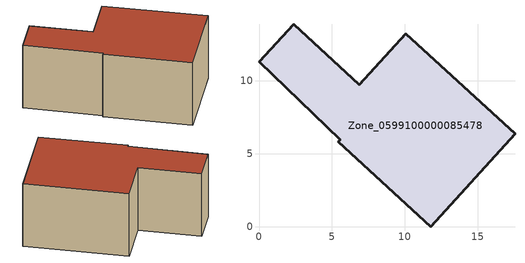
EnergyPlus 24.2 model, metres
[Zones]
Zone_0599100000085478
 floor ground (C_G): 17.56,6.36 11.78,0 5.44,5.82 5.57,5.96 0,11.3 2.37,13.88 6.88,9.75 10.06,13.22 z0
 wall outside (C_F): 6.88,9.75 2.37,13.88 0,11.3 5.57,5.96 5.44,5.82 11.78,0 17.56,6.36 10.06,13.22 6.88,9.75 z0:6.91
 roof outside (C_R): 17.56,6.36 10.06,13.22 6.88,9.75 2.37,13.88 0,11.3 5.57,5.96 5.44,5.82 11.78,0 z6.91
[BUILDING]
Pand.0599100000085478: North Axis=0; Terrain=City; Loads Convergence Tolerance Value=0.04; Temperature Convergence Tolerance Value=0.4; Solar Distribution=FullExterior; Maximum Number of Warmup Days=25; Minimum Number of Warmup Days=1
[Site:Location]
Rotterdam.The.Hague.AP_ZH_NLD Design_Conditions: Latitude=51.96; Longitude=4.45; Time Zone=1; Elevation=-4.5
[SITE:GROUNDTEMPERATURE:BUILDINGSURFACE]
18, 18, 18, 18, 18, 18, 18, 18, 18, 18, 18, 18
[MATERIAL] Thermal Absorptance=0.9; Solar Absorptance=0.7; Visible Absorptance=0.7
Name | Roughness | Thickness | Conductivity | Density | Specific Heat
G.TI.1975-1991 | MediumSmooth | 0.15 | 0.288461 | 540 | 1210
F.TI.1975-1991 | Rough | 0.3 | 0.230769 | 1920 | 840
R.TI.1975-1991 | MediumRough | 0.2 | 0.153846 | 1500 | 1000
[CONSTRUCTION]
C_G: G.TI.1975-1991
C_F: F.TI.1975-1991
C_R: R.TI.1975-1991
[ZONE]
Zone_0599100000085478: Type=1; Multiplier=1; Ceiling Height=Autocalculate; Volume=Autocalculate; Floor Area=autocalculate; Part of Total Floor Area=Yes
[ZONEINFILTRATION:DESIGNFLOWRATE]
Infil_Zone_0599100000085478: Zone or ZoneList or Space or SpaceList=Zone_0599100000085478; Schedule=AlwaysOn; Design Flow Rate Calculation Method=Flow/Area; Flow Rate per Floor Area=0.003; Constant Term Coefficient=1; Temperature Term Coefficient=0; Velocity Term Coefficient=0; Velocity Squared Term Coefficient=0
[HVACTEMPLATE:ZONE:IDEALLOADSAIRSYSTEM]
Zone_0599100000085478: Maximum Heating Supply Air Temperature=50; Minimum Cooling Supply Air Temperature=13; Maximum Heating Supply Air Humidity Ratio=0.0156; Minimum Cooling Supply Air Humidity Ratio=0.0077; Heating Limit=NoLimit; Cooling Limit=NoLimit; Dehumidification Control Type=ConstantSensibleHeatRatio; Cooling Sensible Heat Ratio=0.7; Dehumidification Setpoint=60; Humidification Control Type=None; Humidification Setpoint=30; Outdoor Air Method=None; Outdoor Air Flow Rate per Person=0.00944; Outdoor Air Flow Rate per Zone Floor Area=0; Outdoor Air Flow Rate per Zone=0; Demand Controlled Ventilation Type=None; Outdoor Air Economizer Type=NoEconomizer; Heat Recovery Type=None; Sensible Heat Recovery Effectiveness=0.7; Latent Heat Recovery Effectiveness=0.65
[ZONECONTROL:THERMOSTAT]
ThermostatControl_Zone_0599100000085478: Zone or ZoneList=Zone_0599100000085478; Control Type Schedule=DualSetpointControlType; Control 1=Thermostat_Zone_0599100000085478; Temperature Difference Between Cutout And Setpoint=0
[THERMOSTATSETPOINT:DUALSETPOINT]
Thermostat_Zone_0599100000085478: Heating Setpoint Temperature Schedule=HeatingSetpoint_Zone_0599100000085478; Cooling Setpoint Temperature Schedule=CoolingSetpoint_Zone_0599100000085478
[SCHEDULE:COMPACT]
HeatingSetpoint_Zone_0599100000085478: Through: 12/31, For: AllDays, Until: 24:00, 21
CoolingSetpoint_Zone_0599100000085478: Through: 12/31, For: AllDays, Until: 24:00, 24
DualSetpointControlType: Through: 12/31, For: AllDays, Until: 24:00, 4
AlwaysOn: Through: 12/31, For: AllDays, Until: 24:00, 1
